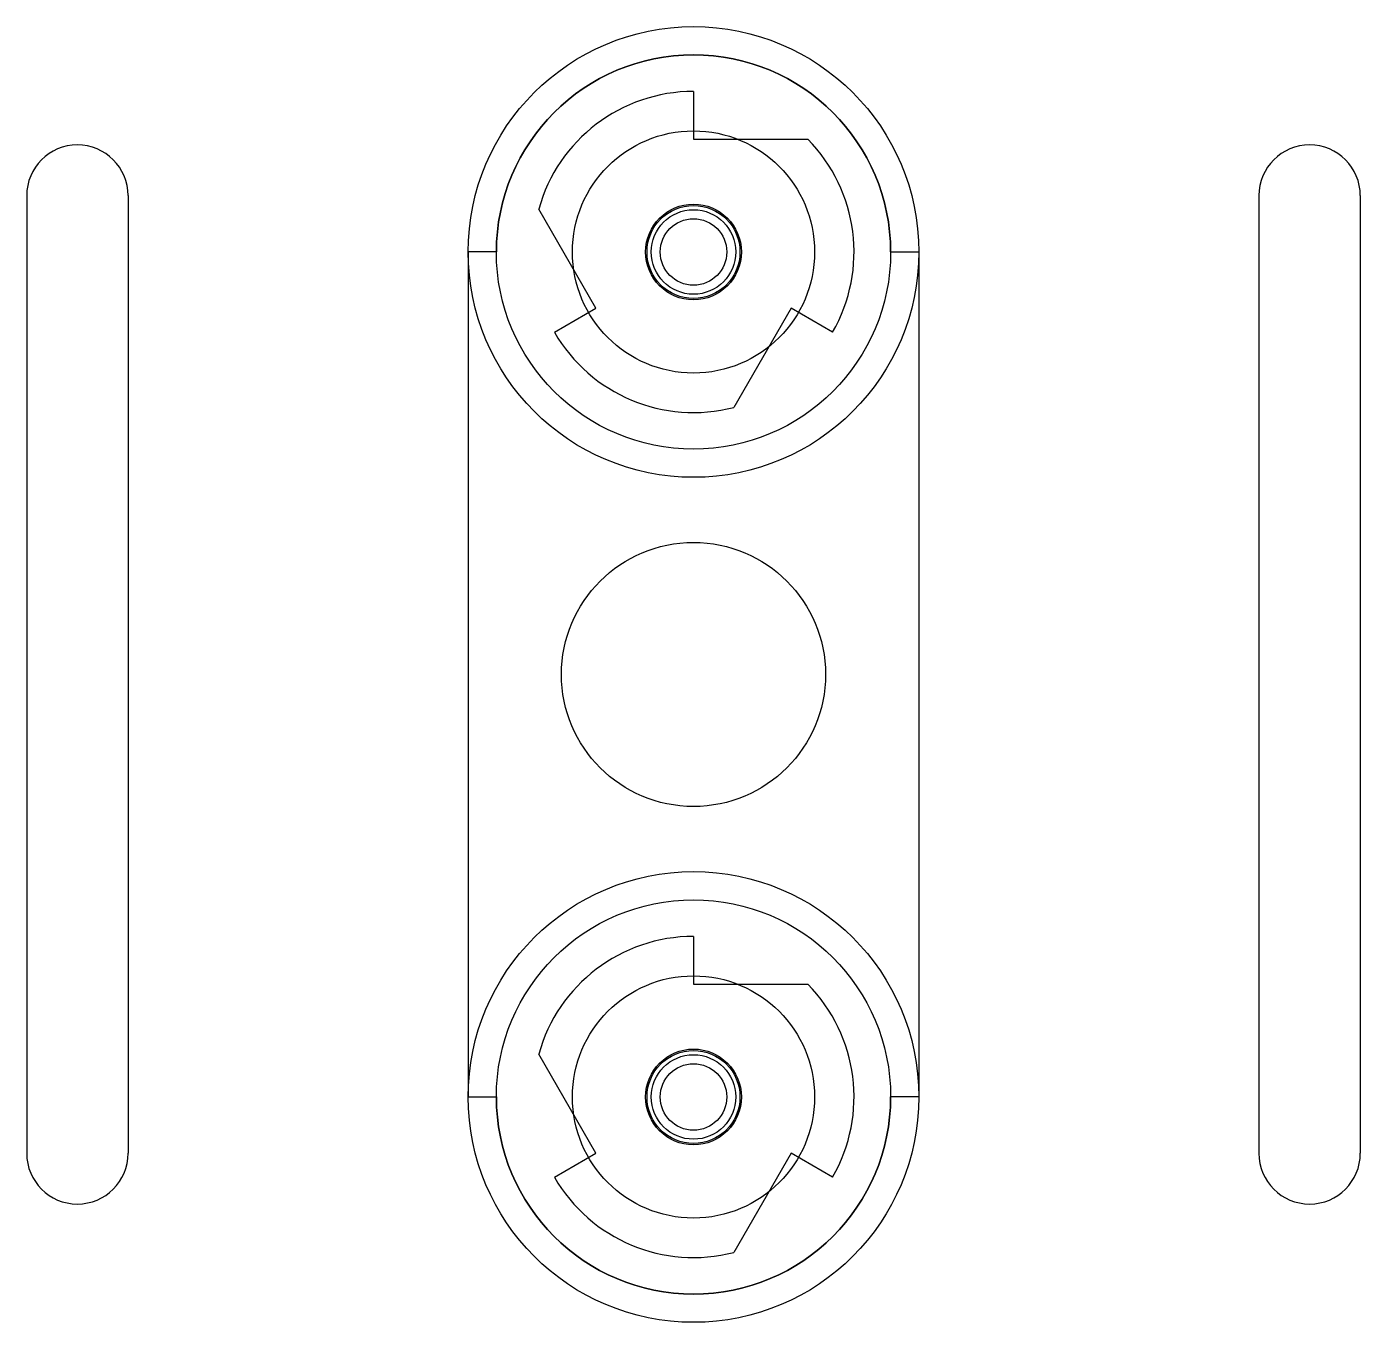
# Model space of a CAD drawing. Extents: x 8 to 10.37, y 34.5 to 36.8.
import ezdxf

# ---------------------------------------------------------------- set-up
doc = ezdxf.new("R2010")
doc.units = 0
doc.header["$LTSCALE"] = 5
doc.header["$MEASUREMENT"] = 0
for name, color, linetype in [('Z0_BOTCOMP', 4, 'Continuous'), ('Z0_CUT500', 4, 'Continuous'), ('Z0_PLASTICS', 37, 'Continuous'), ('Z0_RUBBER', 4, 'Continuous'), ('Z0_TOPCOMP', 6, 'Continuous')]:
    doc.layers.add(name, color=color, linetype=linetype)

msp = doc.modelspace()

# ---------------------------------------------------------------- linework, layer by layer
at = {"layer": 'Z0_BOTCOMP', "color": 4, "linetype": 'Continuous', "lineweight": 25}
for p, q in [((9.1875, 36.6814), (9.1875, 36.5964)), ((9.1875, 36.5964), (9.3905, 36.5964)), ((9.0143, 36.2964), (8.9128, 36.4722)), ((8.9407, 36.2539), (9.0143, 36.2964)), ((9.3607, 36.2964), (9.2592, 36.1205)), ((9.4343, 36.2539), (9.3607, 36.2964)), ((9.1875, 35.1814), (9.1875, 35.0964)), ((9.1875, 35.0964), (9.3905, 35.0964)), ((9.0143, 34.7964), (8.9128, 34.9722)), ((8.9407, 34.7539), (9.0143, 34.7964)), ((9.3607, 34.7964), (9.2592, 34.6205)), ((9.4343, 34.7539), (9.3607, 34.7964))]:
    msp.add_line(p, q, dxfattribs=at)
for centre, radius in [((9.1875, 36.3964), 0.085), ((9.1875, 36.3964), 0.059), ((9.1875, 34.8964), 0.085), ((9.1875, 34.8964), 0.059)]:
    msp.add_circle(centre, radius, dxfattribs=at)
for centre, start, end in [((9.1875, 36.3964), 90, 164.5679), ((9.1875, 36.3964), -30, 44.5679), ((9.1875, 36.3964), -150, -75.4321), ((9.1875, 34.8964), 90, 164.5679), ((9.1875, 34.8964), -30, 44.5679), ((9.1875, 34.8964), -150, -75.4321)]:
    msp.add_arc(centre, 0.285, start, end, dxfattribs=at)
at = {"layer": 'Z0_CUT500', "color": 5, "linetype": 'Continuous', "lineweight": 25}
for p, q in [((8.0038, 36.4964), (8.0038, 34.7964)), ((8.1837, 36.4964), (8.1837, 34.7964)), ((10.1913, 36.4964), (10.1913, 34.7964)), ((10.3712, 36.4964), (10.3712, 34.7964))]:
    msp.add_line(p, q, dxfattribs=at)
for centre, radius in [((9.1875, 36.3964), 0.0825), ((9.1875, 35.6464), 0.2344), ((9.1875, 34.8964), 0.0825)]:
    msp.add_circle(centre, radius, dxfattribs=at)
for centre, start, end in [((8.0938, 36.4964), 0, 180), ((10.2812, 36.4964), 0, 180), ((8.0938, 34.7964), 180, 0), ((10.2812, 34.7964), 180, 0)]:
    msp.add_arc(centre, 0.09, start, end, dxfattribs=at)
at = {"layer": 'Z0_PLASTICS', "color": 37, "linetype": 'Continuous', "lineweight": 25}
for p, q in [((8.8375, 36.3964), (8.7875, 36.3964)), ((8.7875, 36.3964), (8.7875, 34.8964)), ((9.5375, 36.3964), (9.5875, 36.3964)), ((9.5875, 36.3964), (9.5875, 34.8964)), ((8.7875, 34.8964), (8.8375, 34.8964)), ((9.5875, 34.8964), (9.5375, 34.8964))]:
    msp.add_line(p, q, dxfattribs=at)
for centre in [(9.1875, 36.3964), (9.1875, 34.8964)]:
    msp.add_circle(centre, 0.075, dxfattribs=at)
for centre, start, end in [((9.1875, 36.3964), 0, 180), ((9.1875, 34.8964), 180, 0)]:
    msp.add_arc(centre, 0.35, start, end, dxfattribs=at)
at = {"layer": 'Z0_RUBBER', "color": 2, "linetype": 'Continuous', "lineweight": 25}
for centre, radius in [((9.1875, 36.3964), 0.4), ((9.1875, 36.3964), 0.215), ((9.1875, 34.8964), 0.4), ((9.1875, 34.8964), 0.215)]:
    msp.add_circle(centre, radius, dxfattribs=at)
at = {"layer": 'Z0_TOPCOMP', "color": 6, "linetype": 'Continuous', "lineweight": 25}
for centre in [(9.1875, 36.3964), (9.1875, 34.8964)]:
    msp.add_circle(centre, 0.35, dxfattribs=at)

doc.saveas('drawing.dxf')
